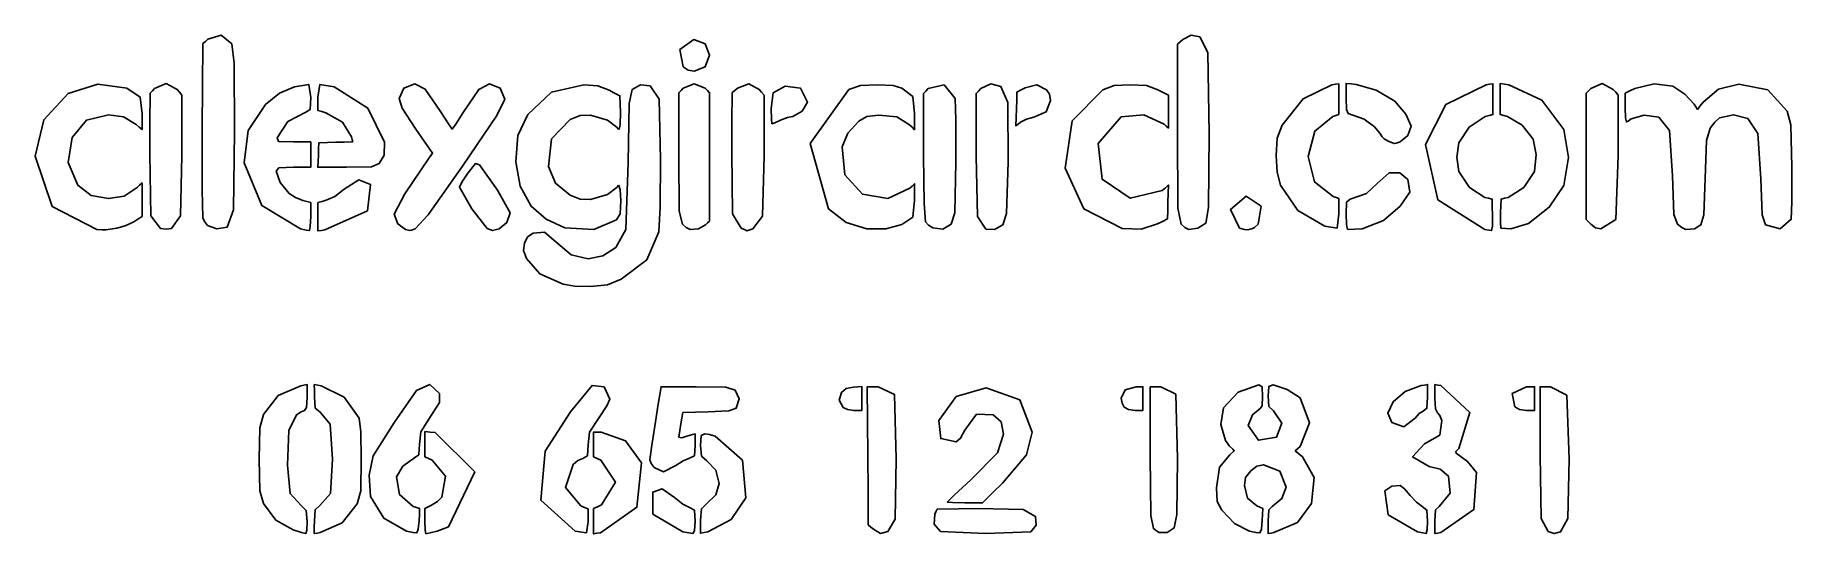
# Model space of a CAD drawing. Extents: x 1.7 to 41.9, y 15.6 to 27.
import ezdxf

# ---------------------------------------------------------------- set-up
doc = ezdxf.new("R2010")
doc.units = 0
doc.layers.add('Layer_1', color=7, linetype='CONTINUOUS')

msp = doc.modelspace()

# ---------------------------------------------------------------- linework, layer by layer
at = {"layer": 'Layer_1', "color": 7}
for points in [[(5.616246, 22.645662), (5.551471, 22.731344), (5.510882, 22.822163), (5.497871, 23.46024), (5.499565, 24.861698), (5.505519, 25.834209), (5.511474, 26.806718), (5.569733, 26.856813), (5.627989, 26.906906), (5.930272, 27.001), (6.175486, 26.800311), (6.226811, 26.35852), (6.238213, 24.793654), (6.212559, 23.001459), (6.070466, 22.604317), (5.828339, 22.565679), (5.616246, 22.645662)], [(28.0928, 22.554334), (28.002754, 22.596132), (27.916309, 22.675802), (27.843794, 23.0397), (27.832421, 24.78722), (27.832421, 25.789617), (27.832421, 26.792015), (27.896308, 26.845777), (27.960191, 26.89954), (28.146918, 27.000746), (28.345, 26.960925), (28.531924, 26.606001), (28.559158, 24.741838), (28.547926, 23.054913), (28.482456, 22.695192), (28.302113, 22.579425), (28.092799, 22.554335)], [(16.514282, 26.27851), (16.43884, 26.67142), (16.758818, 26.899146), (17.018146, 26.799409), (17.118318, 26.541203), (17.019768, 26.27837), (16.765334, 26.176573), (16.62759, 26.201125), (16.514282, 26.27851)], [(3.082009, 22.551822), (2.061461, 23.081272), (1.670566, 24.227488), (1.866185, 25.060016), (2.425863, 25.662588), (3.105797, 25.882242), (3.767213, 25.783803), (4.075648, 25.58193), (4.120197, 25.202651), (4.120197, 25.021408), (4.120197, 24.840193), (4.052716, 24.897089), (3.985233, 24.953985), (3.695046, 25.128031), (3.351938, 25.179791), (2.844333, 25.054909), (2.516298, 24.660701), (2.42483, 24.087337), (2.651268, 23.565282), (2.954168, 23.330417), (3.350795, 23.259129), (3.710004, 23.317492), (4.005997, 23.510418), (4.063099, 23.563843), (4.120197, 23.617269), (4.120197, 23.426062), (4.120197, 23.234856), (4.120197, 23.043623), (4.120197, 22.852418), (4.024064, 22.791458), (3.927932, 22.730469), (3.735783, 22.636743), (3.543802, 22.582556), (3.389999, 22.56139), (3.289645, 22.546714), (3.202959, 22.543892), (3.082009, 22.551822)], [(4.542922, 22.572142), (4.32025, 22.866105), (4.295104, 24.285965), (4.301088, 24.978679), (4.307071, 25.671395), (4.357408, 25.724961), (4.407748, 25.778498), (4.669196, 25.891188), (4.926292, 25.757838), (4.980047, 25.693973), (5.033804, 25.630076), (5.033804, 24.935048), (5.033804, 24.24002), (5.000502, 22.866274), (4.79628, 22.57471), (4.67464, 22.556366), (4.542921, 22.57217), (4.542921, 22.57217), (4.542921, 22.572142)], [(7.749999, 22.564804), (6.861001, 23.100265), (6.455096, 24.074778), (6.551565, 24.815527), (6.944731, 25.412906), (7.265592, 25.673878), (7.612839, 25.820887), (7.936214, 25.872618), (7.98226, 25.575072), (7.967189, 25.301937), (7.868073, 25.237929), (7.460612, 25.021859), (7.21595, 24.650287), (7.242704, 24.56895), (7.584973, 24.556814), (7.783625, 24.556814), (7.982282, 24.556814), (7.982282, 24.411469), (7.982282, 24.266125), (7.982282, 24.12078), (7.982282, 23.975436), (7.785025, 23.975436), (7.587769, 23.975436), (7.251992, 23.962736), (7.193259, 23.890628), (7.285774, 23.630222), (7.487078, 23.376927), (7.633286, 23.284584), (7.800356, 23.217754), (7.891319, 23.193483), (7.982282, 23.169212), (7.982282, 23.007385), (7.982282, 22.845587), (7.973138, 22.61837), (7.951153, 22.526535), (7.879228, 22.539517), (7.749999, 22.564804)], [(8.156854, 24.255936), (8.163006, 24.396088), (8.16913, 24.536241), (8.363243, 24.542167), (8.557358, 24.548094), (8.751471, 24.554021), (8.945586, 24.559947), (8.931786, 24.614981), (8.917985, 24.670014), (8.711093, 25.006253), (8.32488, 25.223057), (8.236635, 25.249586), (8.14839, 25.275833), (8.14839, 25.428261), (8.14839, 25.580718), (8.19477, 25.872846), (8.518448, 25.82055), (9.28743, 25.330471), (9.668947, 24.54928), (9.666407, 24.254471), (9.551892, 24.05954), (9.37289, 23.988476), (8.803002, 23.975493), (8.473747, 23.975493), (8.144492, 23.975493), (8.150644, 24.115646), (8.156853, 24.255937)], [(10.1529, 22.551201), (9.975553, 22.680968), (9.892526, 22.900989), (10.135617, 23.36942), (10.692755, 24.18857), (10.732846, 24.243208), (10.772934, 24.297846), (10.579979, 24.574311), (10.387025, 24.850804), (10.075586, 25.326151), (10.005263, 25.550152), (10.114437, 25.787473), (10.364638, 25.885743), (10.604591, 25.766926), (10.955242, 25.252661), (11.134656, 24.967165), (11.221408, 24.849083), (11.303165, 24.961294), (11.470573, 25.229518), (11.830864, 25.760124), (12.078912, 25.885743), (12.32472, 25.784762), (12.425707, 25.538947), (12.243865, 25.160262), (11.46019, 24.001174), (10.668665, 22.884816), (10.374279, 22.564185), (10.288017, 22.535961), (10.249694, 22.527495), (10.219536, 22.536808), (10.1529, 22.551201)], [(13.803141, 22.587045), (13.371842, 22.789229), (13.029028, 23.084799), (12.776337, 23.546373), (12.682699, 24.100066), (12.728469, 24.700634), (12.952125, 25.187806), (13.494839, 25.691827), (14.235079, 25.861613), (14.555116, 25.842985), (14.816465, 25.739128), (14.939585, 25.676221), (15.062705, 25.613312), (15.068688, 25.421882), (15.074671, 25.230423), (15.072413, 24.947296), (15.043666, 24.847531), (15.013237, 24.859102), (15.000593, 24.887042), (14.782706, 25.051775), (14.388078, 25.166639), (14.151231, 25.162688), (13.921587, 25.067466), (13.49362, 24.626411), (13.426072, 23.995926), (13.591796, 23.609535), (13.921135, 23.338545), (14.151189, 23.245722), (14.388078, 23.241207), (14.782749, 23.355338), (15.000593, 23.520156), (15.012785, 23.548378), (15.042116, 23.559949), (15.072015, 23.463119), (15.083643, 23.214199), (15.067556, 22.910104), (14.985632, 22.776387), (14.469332, 22.550327), (13.803141, 22.587045)], [(13.764145, 21.296441), (13.229711, 21.534326), (12.920651, 21.885326), (12.853623, 22.068912), (12.879673, 22.238217), (12.949633, 22.382602), (13.07792, 22.46597), (13.337661, 22.49137), (13.596796, 22.269799), (13.944382, 21.9729), (14.335982, 21.882814), (14.674446, 21.94496), (14.972986, 22.142713), (15.199427, 22.555011), (15.249588, 24.085474), (15.278867, 25.43715), (15.346081, 25.753238), (15.535105, 25.862007), (15.756263, 25.84084), (15.96417, 25.537452), (15.997083, 24.151374), (15.984552, 23.066511), (15.951834, 22.50026), (15.67726, 21.859926), (15.093842, 21.413084), (14.776085, 21.28535), (14.387875, 21.24931), (14.029207, 21.253826), (13.764146, 21.296441)], [(16.672725, 22.554616), (16.58268, 22.596189), (16.496233, 22.675746), (16.424097, 22.970471), (16.412356, 24.232146), (16.412356, 24.957005), (16.412356, 25.681892), (16.463323, 25.732863), (16.514289, 25.783832), (16.76534, 25.88783), (17.016394, 25.783832), (17.06736, 25.732863), (17.118324, 25.681892), (17.118324, 24.947437), (17.118324, 24.21301), (17.118324, 23.478585), (17.118324, 22.744128), (17.071607, 22.701853), (17.024888, 22.659575), (16.861908, 22.563677), (16.672726, 22.554617)], [(17.837265, 22.582838), (17.645517, 22.912954), (17.624492, 24.321722), (17.630955, 25.003571), (17.637418, 25.685392), (17.695677, 25.735486), (17.753936, 25.785581), (18.017568, 25.887435), (18.256642, 25.757981), (18.310397, 25.694113), (18.364151, 25.630219), (18.364151, 24.935189), (18.364151, 24.24016), (18.329599, 22.859924), (18.11005, 22.56805), (18.015567, 22.536018), (17.973824, 22.523601), (17.931984, 22.541663), (17.837265, 22.582839)], [(18.530256, 25.320479), (18.576981, 25.682317), (18.852094, 25.835308), (19.201289, 25.785581), (19.360807, 25.469465), (19.236595, 25.25983), (19.021398, 25.137459), (18.899975, 25.112623), (18.743739, 25.054344), (18.611124, 24.996347), (18.546483, 24.972076), (18.535025, 25.074354), (18.530256, 25.32048)], [(20.722425, 22.567598), (20.249273, 22.714045), (19.840679, 23.02223), (19.417802, 24.522128), (20.307779, 25.754171), (20.575028, 25.845976), (20.959617, 25.864886), (21.319226, 25.848799), (21.520239, 25.787246), (21.770864, 25.595392), (21.810931, 25.209368), (21.810931, 25.022905), (21.810931, 24.836412), (21.754637, 24.892686), (21.698343, 24.948991), (21.404955, 25.133846), (20.993811, 25.172114), (20.719948, 25.138164), (20.537007, 25.0301), (20.285243, 24.759618), (20.155545, 24.441018), (20.218031, 23.805284), (20.619564, 23.358216), (21.198769, 23.263502), (21.706714, 23.493908), (21.758824, 23.546035), (21.810931, 23.598133), (21.810931, 23.409298), (21.810931, 23.220464), (21.771405, 22.834016), (21.520239, 22.663131), (21.153546, 22.570195), (20.722425, 22.567599)], [(22.232982, 22.587354), (22.131671, 22.649021), (22.063367, 22.723554), (22.029885, 23.147142), (22.018567, 24.236632), (22.018567, 24.951304), (22.018567, 25.665976), (22.069483, 25.720925), (22.120401, 25.775872), (22.4882, 25.866776), (22.744998, 25.54778), (22.759561, 25.062838), (22.75815, 24.092981), (22.734754, 22.93048), (22.648605, 22.674872), (22.456655, 22.557664), (22.232982, 22.587354)], [(23.445331, 22.562236), (23.251901, 22.847649), (23.222869, 24.228166), (23.222869, 24.947437), (23.222869, 25.666738), (23.277608, 25.72146), (23.332349, 25.776212), (23.556548, 25.883512), (23.791835, 25.823287), (23.951098, 25.456708), (23.953356, 24.10173), (23.915849, 22.920094), (23.833079, 22.659462), (23.64427, 22.551174), (23.445331, 22.562237)], [(24.145241, 25.310601), (24.151253, 25.504798), (24.157264, 25.699024), (24.250702, 25.746437), (24.34414, 25.793823), (24.611405, 25.86401), (24.832088, 25.75098), (24.903476, 25.646418), (24.925518, 25.50302), (24.8286, 25.246254), (24.541698, 25.1214), (24.374468, 25.076074), (24.241623, 25.007411), (24.187445, 24.964794), (24.133266, 24.922178), (24.139277, 25.116404), (24.14524, 25.310601)], [(26.56694, 22.570986), (25.689887, 23.021553), (25.263393, 23.957007), (25.421114, 25.036902), (26.126097, 25.751009), (26.385968, 25.845497), (26.752709, 25.86497), (27.120987, 25.845214), (27.386005, 25.747707), (27.505396, 25.68909), (27.624787, 25.630473), (27.624787, 25.441497), (27.624787, 25.252521), (27.624787, 25.063572), (27.624787, 24.874596), (27.578069, 24.917324), (27.53135, 24.960024), (27.059954, 25.178408), (26.541517, 25.128258), (26.020891, 24.522722), (26.10853, 23.70264), (26.752102, 23.266692), (27.484349, 23.445479), (27.556203, 23.508584), (27.628056, 23.57166), (27.622044, 23.376731), (27.616033, 23.181799), (27.610022, 22.986868), (27.60401, 22.791937), (27.489809, 22.736678), (27.375608, 22.681419), (26.999304, 22.560458), (26.566939, 22.570985)], [(31.208035, 22.62393), (30.593216, 22.986162), (30.194908, 23.568782), (30.115078, 23.860347), (30.09569, 24.245551), (30.116376, 24.639702), (30.228283, 24.940749), (30.709404, 25.546681), (31.372652, 25.861753), (31.450517, 25.875583), (31.528379, 25.88941), (31.528379, 25.713586), (31.528379, 25.537763), (31.528379, 25.361938), (31.528379, 25.186113), (31.45917, 25.163253), (31.389961, 25.140393), (30.982028, 24.802742), (30.82373, 24.224497), (30.97394, 23.641736), (31.401961, 23.305327), (31.46517, 23.283314), (31.528379, 23.261301), (31.528379, 23.086831), (31.528379, 22.912361), (31.489337, 22.583177), (31.208035, 22.62393)], [(32.660003, 24.577389), (32.564685, 24.630643), (32.525039, 24.676306), (32.471622, 24.758151), (32.343192, 24.898415), (32.111439, 25.076159), (31.746396, 25.204288), (31.706905, 25.296518), (31.694487, 25.558166), (31.694487, 25.727838), (31.694487, 25.89751), (31.809941, 25.885657), (31.925395, 25.873805), (32.387969, 25.737915), (32.81233, 25.48857), (33.063397, 25.193055), (33.18948, 24.920683), (33.112569, 24.705262), (32.935378, 24.561641), (32.840896, 24.529607), (32.799153, 24.51719), (32.756551, 24.535534), (32.660003, 24.577388)], [(34.871344, 22.551371), (33.798126, 23.226814), (33.515881, 24.496474), (33.981266, 25.412342), (34.90249, 25.863502), (34.980355, 25.876485), (35.058217, 25.889467), (35.058217, 25.712824), (35.058217, 25.536182), (35.058217, 25.359566), (35.058217, 25.182925), (34.970009, 25.159218), (34.8818, 25.135511), (34.51512, 24.897824), (34.274117, 24.536156), (34.230143, 24.204347), (34.278429, 23.876518), (34.521222, 23.512705), (34.873734, 23.2845), (34.955593, 23.265309), (35.037454, 23.246118), (35.043466, 23.065157), (35.049477, 22.884196), (35.048348, 22.630422), (35.028734, 22.528512), (34.969001, 22.537825), (34.871344, 22.551372)], [(35.239669, 22.5836), (35.229707, 22.708935), (35.232755, 22.939878), (35.238936, 23.092956), (35.245088, 23.246004), (35.326949, 23.265195), (35.408811, 23.284387), (35.766508, 23.516515), (36.009667, 23.876546), (36.050533, 24.267678), (35.977401, 24.619073), (35.726816, 24.938887), (35.392789, 25.137543), (35.308557, 25.16012), (35.224325, 25.182698), (35.224325, 25.359651), (35.224325, 25.536604), (35.224325, 25.713586), (35.224325, 25.890539), (35.322953, 25.876428), (35.421581, 25.862317), (36.177274, 25.515438), (36.681162, 24.841886), (36.787438, 24.202681), (36.680199, 23.562319), (36.346898, 23.06002), (35.871043, 22.691974), (35.468362, 22.566046), (35.239664, 22.582979), (35.239666, 22.582979), (35.239669, 22.5836)], [(37.297563, 22.670865), (37.247226, 22.724429), (37.196886, 22.778023), (37.196886, 23.501415), (37.196886, 24.22478), (37.196886, 24.948172), (37.196886, 25.671564), (37.247226, 25.725158), (37.297563, 25.778723), (37.558997, 25.891471), (37.81611, 25.758121), (37.869865, 25.694227), (37.92362, 25.630359), (37.92362, 24.93533), (37.92362, 24.240301), (37.872865, 22.781495), (37.532951, 22.563677), (37.406622, 22.589923), (37.297563, 22.670865)], [(39.475681, 22.554701), (39.384374, 22.594974), (39.288807, 22.672952), (39.200461, 22.896218), (39.169444, 23.781607), (39.106173, 24.814426), (38.857078, 25.121004), (38.521646, 25.172594), (38.221003, 25.082142), (38.159478, 25.033882), (38.117605, 25.013845), (38.097906, 25.110337), (38.089721, 25.342352), (38.089721, 25.506605), (38.089721, 25.670859), (38.197618, 25.724622), (38.305511, 25.778385), (38.750796, 25.886138), (39.181154, 25.829919), (39.454844, 25.653558), (39.66832, 25.418213), (39.704275, 25.359088), (39.740233, 25.299962), (39.807134, 25.384431), (39.874035, 25.4689), (40.22364, 25.762835), (40.689987, 25.877163), (41.355309, 25.746776), (41.796767, 25.264261), (41.877948, 24.943911), (41.902981, 23.98046), (41.905239, 23.177961), (41.89189, 22.787084), (41.635375, 22.567853), (41.303042, 22.661128), (41.225021, 22.888458), (41.194973, 23.71218), (41.12713, 24.749318), (40.894073, 25.096085), (40.569617, 25.178494), (40.249046, 25.111014), (40.138161, 25.012434), (40.035435, 24.872226), (39.949416, 24.585432), (39.917319, 23.720308), (39.887093, 22.888712), (39.820963, 22.655342), (39.673129, 22.563874), (39.475681, 22.554702)], [(12.021458, 22.572368), (11.66909, 23.026633), (11.387519, 23.518209), (11.443901, 23.63406), (11.579458, 23.839376), (11.754953, 24.060582), (11.844255, 24.031513), (12.25648, 23.449883), (12.550288, 22.933923), (12.474309, 22.713029), (12.296189, 22.568022), (12.14615, 22.528172), (12.021458, 22.572368)], [(31.724295, 22.547702), (31.703241, 22.663499), (31.694493, 22.9), (31.708688, 23.177311), (31.787931, 23.247528), (32.159778, 23.377971), (32.407527, 23.606093), (32.681765, 23.849028), (32.929443, 23.849028), (33.107686, 23.697503), (33.152879, 23.408367), (32.934453, 23.08748), (32.554982, 22.75982), (32.065321, 22.57011), (31.724295, 22.547702)], [(8.148369, 22.843725), (8.148369, 23.006482), (8.148369, 23.169213), (8.243422, 23.194613), (8.338475, 23.220013), (8.535619, 23.309167), (8.74738, 23.477793), (9.086779, 23.687456), (9.353735, 23.579788), (9.279471, 22.979078), (8.304098, 22.544287), (8.226234, 22.531305), (8.148369, 22.518323), (8.148369, 22.681053), (8.148369, 22.843726)], [(29.258014, 22.582556), (29.044959, 23.007161), (29.410474, 23.311169), (29.751689, 23.082372), (29.682384, 22.673545), (29.598679, 22.595935), (29.540434, 22.563677), (29.495857, 22.558032), (29.445015, 22.544485), (29.367268, 22.547872), (29.258014, 22.582557)], [(7.58242, 15.672543), (7.183539, 15.896966), (6.899189, 16.275907), (6.81308, 16.565945), (6.799449, 17.289818), (6.814548, 18.01194), (6.897858, 18.317305), (7.238288, 18.747495), (7.754882, 18.974627), (7.827038, 18.988174), (7.899196, 19.001721), (7.899196, 18.854062), (7.899196, 18.706403), (7.886722, 18.473344), (7.840076, 18.411086), (7.761582, 18.380154), (7.655853, 18.305817), (7.477717, 17.950669), (7.448445, 17.15483), (7.511392, 16.507102), (7.766089, 16.230891), (7.877815, 16.119921), (7.89757, 15.86753), (7.889555, 15.670257), (7.868022, 15.589541), (7.771268, 15.614941), (7.582421, 15.672543)], [(8.065314, 15.877859), (8.082586, 16.135953), (8.191725, 16.231822), (8.432337, 16.507215), (8.480361, 17.289818), (8.431397, 18.095731), (8.201168, 18.369543), (8.084578, 18.461069), (8.066206, 18.716761), (8.065641, 18.859227), (8.065077, 19.001692), (8.142942, 18.987299), (8.220804, 18.972906), (8.745577, 18.713431), (9.089724, 18.231931), (9.126345, 17.921035), (9.141218, 17.289902), (9.129393, 16.566877), (9.045627, 16.272491), (8.701948, 15.835216), (8.200019, 15.614207), (8.132536, 15.601789), (8.065054, 15.589371), (8.065054, 15.733671), (8.065314, 15.877858)], [(10.175046, 15.645479), (9.654795, 15.939497), (9.353174, 16.436716), (9.321162, 16.92544), (9.413035, 17.372876), (9.901582, 18.137924), (10.407093, 18.861908), (10.707411, 19.00364), (10.935041, 18.794203), (10.932501, 18.594248), (10.68411, 18.207152), (10.503486, 17.915674), (10.473822, 17.640535), (10.455844, 17.395961), (10.333447, 17.309996), (10.095667, 17.131519), (9.950147, 16.891857), (10.016481, 16.483198), (10.331647, 16.209075), (10.404548, 16.185087), (10.477446, 16.161098), (10.47135, 16.024502), (10.465254, 15.887905), (10.444454, 15.691817), (10.411544, 15.60399), (10.324922, 15.611893), (10.175047, 15.645478)], [(14.037108, 15.645308), (13.254061, 16.352501), (13.355619, 17.479867), (13.934862, 18.37863), (14.426514, 18.982388), (14.701561, 18.948438), (14.834304, 18.66853), (14.761113, 18.515876), (14.585139, 18.248414), (14.368497, 17.908111), (14.335974, 17.618551), (14.320226, 17.37169), (14.21722, 17.311887), (14.101917, 17.260494), (13.99146, 17.173598), (13.820498, 16.646266), (14.17086, 16.225444), (14.253413, 16.189039), (14.335965, 16.152603), (14.335965, 16.011266), (14.335965, 15.869901), (14.301591, 15.609184), (14.037108, 15.645308)], [(15.849842, 17.100982), (15.777853, 17.194625), (15.747909, 17.276637), (15.786198, 17.563798), (15.878248, 18.150624), (15.943415, 18.550731), (16.008585, 18.950836), (16.4083, 18.950836), (16.808018, 18.950836), (17.491437, 18.938136), (17.702023, 18.874156), (17.795753, 18.671436), (17.725961, 18.460842), (17.559065, 18.400954), (17.081834, 18.375837), (16.795092, 18.368781), (16.508348, 18.361725), (16.484359, 18.23148), (16.46037, 18.101206), (16.415798, 17.793527), (16.485044, 17.780827), (16.569914, 17.815147), (16.671918, 17.845373), (16.729017, 17.858919), (16.786119, 17.872466), (16.786119, 17.739709), (16.786119, 17.606951), (16.769806, 17.372481), (16.659992, 17.316206), (16.514724, 17.255472), (16.342563, 17.144897), (16.063955, 17.005959), (15.849842, 17.100983)], [(20.176281, 18.473542), (20.083426, 18.645105), (20.139243, 18.820873), (20.243413, 18.910281), (20.413556, 18.942736), (20.510092, 18.948945), (20.606633, 18.955154), (20.606633, 18.819066), (20.606633, 18.682951), (20.606633, 18.546863), (20.606633, 18.410747), (20.514679, 18.410747), (20.422724, 18.410747), (20.27267, 18.428245), (20.176281, 18.473542)], [(20.868494, 15.687389), (20.810236, 15.737482), (20.751979, 15.787576), (20.746081, 16.578421), (20.740183, 17.369263), (20.734284, 18.160106), (20.728386, 18.950921), (20.853682, 18.950921), (20.978977, 18.950921), (21.351708, 18.776818), (21.39436, 17.300203), (21.369157, 15.92039), (21.201167, 15.635516), (21.033761, 15.592928), (20.868494, 15.687389)], [(22.558427, 16.311099), (22.718074, 16.46762), (23.101906, 16.818591), (23.709476, 17.43773), (23.852171, 17.867922), (23.797631, 18.147095), (23.611489, 18.307172), (23.232851, 18.325517), (22.96043, 17.954959), (22.865823, 17.770922), (22.761515, 17.689783), (22.413789, 17.76477), (22.368058, 18.178), (22.765699, 18.724467), (23.449789, 18.926679), (24.223195, 18.651681), (24.508614, 17.912795), (24.37538, 17.389019), (23.825705, 16.747048), (23.597646, 16.520142), (23.369588, 16.293207), (23.166796, 16.293207), (22.964007, 16.293207), (22.677568, 16.298569), (22.558427, 16.3111)], [(26.613799, 18.486806), (26.565261, 18.578417), (26.545082, 18.692066), (26.635362, 18.882341), (26.886543, 18.950695), (26.964978, 18.950695), (27.043413, 18.950695), (27.043413, 18.815736), (27.043413, 18.680779), (27.043413, 18.545819), (27.043413, 18.41086), (26.953195, 18.41086), (26.862977, 18.41086), (26.710055, 18.429487), (26.6138, 18.486806)], [(27.417149, 15.615675), (27.351809, 15.651067), (27.282185, 15.702769), (27.22078, 16.003166), (27.20952, 17.358455), (27.20952, 18.154631), (27.20952, 18.950808), (27.330884, 18.950808), (27.452248, 18.950808), (27.79252, 18.777664), (27.832432, 17.301416), (27.820945, 16.02693), (27.759753, 15.718037), (27.597168, 15.61782), (27.417147, 15.615676)], [(29.48163, 15.646296), (29.143195, 15.816702), (28.849851, 16.124042), (28.744855, 16.325746), (28.725269, 16.639182), (28.793784, 17.110832), (29.029282, 17.39455), (29.134587, 17.480458), (29.105301, 17.521437), (29.025142, 17.592105), (28.931805, 17.723875), (28.829855, 18.088224), (28.885975, 18.466712), (29.222121, 18.826969), (29.695603, 18.992351), (29.770431, 18.950328), (29.784232, 18.722405), (29.771588, 18.510682), (29.725623, 18.452488), (29.550289, 18.31166), (29.452003, 18.060454), (29.688872, 17.727685), (30.103908, 17.79697), (30.22449, 18.117575), (30.034027, 18.402281), (29.927522, 18.500833), (29.909064, 18.732792), (29.923768, 18.958371), (30.023006, 18.991929), (30.346229, 18.891091), (30.643937, 18.696187), (30.861316, 18.122487), (30.641358, 17.583977), (30.587007, 17.533883), (30.532657, 17.48376), (30.6135, 17.414559), (30.694345, 17.345358), (30.963799, 16.876728), (30.905569, 16.282086), (30.582181, 15.846758), (30.043772, 15.61401), (29.97629, 15.601593), (29.908805, 15.589175), (29.908805, 15.73452), (29.908805, 15.879836), (29.92396, 16.130901), (30.005912, 16.207468), (30.224911, 16.391335), (30.324067, 16.65129), (30.179066, 17.022187), (29.802884, 17.165132), (29.653504, 17.135414), (29.510126, 17.023937), (29.394548, 16.873456), (29.368922, 16.690265), (29.438707, 16.398701), (29.649208, 16.223752), (29.71857, 16.194768), (29.787932, 16.165812), (29.781808, 16.027974), (29.775683, 15.890137), (29.754827, 15.692299), (29.7219, 15.603738), (29.634183, 15.611922), (29.48163, 15.646297)], [(32.739914, 18.133352), (32.655177, 18.344566), (32.770473, 18.606892), (33.047686, 18.844355), (33.414482, 18.979115), (33.488856, 18.991251), (33.563227, 19.003386), (33.563227, 18.857563), (33.563227, 18.711767), (33.548382, 18.459545), (33.462846, 18.394943), (33.366295, 18.335648), (33.275132, 18.228432), (33.015713, 18.035081), (32.739914, 18.133352)], [(33.729337, 15.879864), (33.744577, 16.131351), (33.827712, 16.207946), (34.081624, 16.511222), (34.03828, 16.907011), (33.847425, 17.061951), (33.596445, 17.124237), (33.217172, 17.345612), (33.493845, 17.646969), (33.846135, 17.845851), (33.890498, 18.181358), (33.843479, 18.294839), (33.78905, 18.355432), (33.742475, 18.441962), (33.729351, 18.690542), (33.729351, 18.846668), (33.729351, 19.002765), (33.796834, 18.989501), (33.864316, 18.976236), (34.531407, 18.362346), (34.277325, 17.538314), (34.208556, 17.468718), (34.214596, 17.430138), (34.478841, 17.24359), (34.678961, 16.989871), (34.624145, 16.139677), (33.864304, 15.614123), (33.796822, 15.601706), (33.72934, 15.589288), (33.72934, 15.734633), (33.729337, 15.879864)], [(35.556548, 18.493862), (35.501148, 18.795727), (35.826477, 18.950638), (35.919915, 18.950638), (36.013353, 18.950638), (36.013353, 18.81568), (36.013353, 18.680722), (36.013353, 18.545762), (36.013353, 18.410804), (35.919915, 18.410804), (35.826477, 18.410804), (35.664117, 18.43056), (35.556548, 18.493863)], [(36.324808, 15.637265), (36.16351, 15.934925), (36.139267, 17.383176), (36.138702, 18.16702), (36.138138, 18.950836), (36.257529, 18.950554), (36.37692, 18.950273), (36.753506, 18.75853), (36.802579, 17.294502), (36.774752, 15.934953), (36.609158, 15.633287), (36.459552, 15.59115), (36.324997, 15.637378), (36.324997, 15.637351), (36.324808, 15.637265)], [(10.598493, 15.874473), (10.598493, 16.018124), (10.598493, 16.161747), (10.675017, 16.19979), (10.751543, 16.237834), (10.882662, 16.323121), (10.982985, 16.421335), (11.068614, 16.901423), (10.765493, 17.273674), (10.681995, 17.310504), (10.598493, 17.347334), (10.598493, 17.491606), (10.598493, 17.63585), (10.598493, 17.780095), (10.598493, 17.924367), (10.715585, 17.912231), (10.832676, 17.900095), (11.738813, 16.999949), (11.138354, 15.74674), (10.878782, 15.647341), (10.621633, 15.587116), (10.605292, 15.671499), (10.598493, 15.874475)], [(14.460554, 15.872301), (14.460554, 16.016741), (14.460554, 16.161182), (14.550141, 16.20456), (14.639727, 16.24791), (14.960271, 16.766578), (14.629998, 17.272573), (14.545278, 17.309968), (14.460554, 17.347334), (14.460554, 17.4887), (14.460554, 17.630036), (14.460554, 17.771402), (14.460554, 17.912738), (14.548803, 17.91254), (14.637049, 17.912315), (15.19288, 17.709538), (15.559877, 17.212065), (15.452069, 16.193694), (14.616284, 15.610256), (14.53842, 15.59671), (14.460554, 15.583445), (14.460554, 15.727886), (14.460554, 15.8723), (14.460554, 15.872328), (14.460554, 15.8723)], [(16.912282, 15.893861), (16.931642, 16.15994), (17.043775, 16.272406), (17.259638, 16.47919), (17.333253, 16.73525), (17.260761, 17.038161), (17.053452, 17.255331), (16.929929, 17.364043), (16.910682, 17.605398), (16.924877, 17.832559), (17.008305, 17.871224), (17.118716, 17.857112), (17.247088, 17.823189), (17.86965, 17.2704), (17.946976, 16.408409), (17.611815, 15.914887), (17.077712, 15.628883), (16.994197, 15.613643), (16.910682, 15.598403), (16.911529, 15.746146), (16.912376, 15.893918), (16.912376, 15.893918), (16.912283, 15.893861)], [(16.506502, 15.631001), (15.814829, 16.035198), (15.815676, 16.539332), (16.03511, 16.612457), (16.313017, 16.417074), (16.506026, 16.26188), (16.659631, 16.183478), (16.770078, 16.125453), (16.785967, 15.872695), (16.77386, 15.654847), (16.734056, 15.591742), (16.64576, 15.605289), (16.506503, 15.630999)], [(33.327617, 15.630493), (32.661042, 16.02199), (32.58636, 16.569785), (32.744534, 16.678778), (32.935404, 16.689221), (33.031046, 16.613698), (33.161187, 16.46381), (33.306772, 16.305483), (33.439557, 16.209725), (33.546488, 16.12678), (33.563224, 15.872837), (33.55408, 15.672431), (33.532095, 15.591743), (33.459186, 15.605007), (33.327617, 15.630492)], [(22.405654, 15.636559), (22.262379, 15.80482), (22.27491, 16.030513), (22.302991, 16.08916), (22.331101, 16.147834), (22.808402, 16.154042), (23.285703, 16.160251), (24.298265, 16.139085), (24.585482, 15.982367), (24.595501, 15.783118), (24.473423, 15.631367), (23.444424, 15.589599), (22.405654, 15.63656)]]:
    msp.add_lwpolyline(points, dxfattribs=at)

doc.saveas('drawing.dxf')
